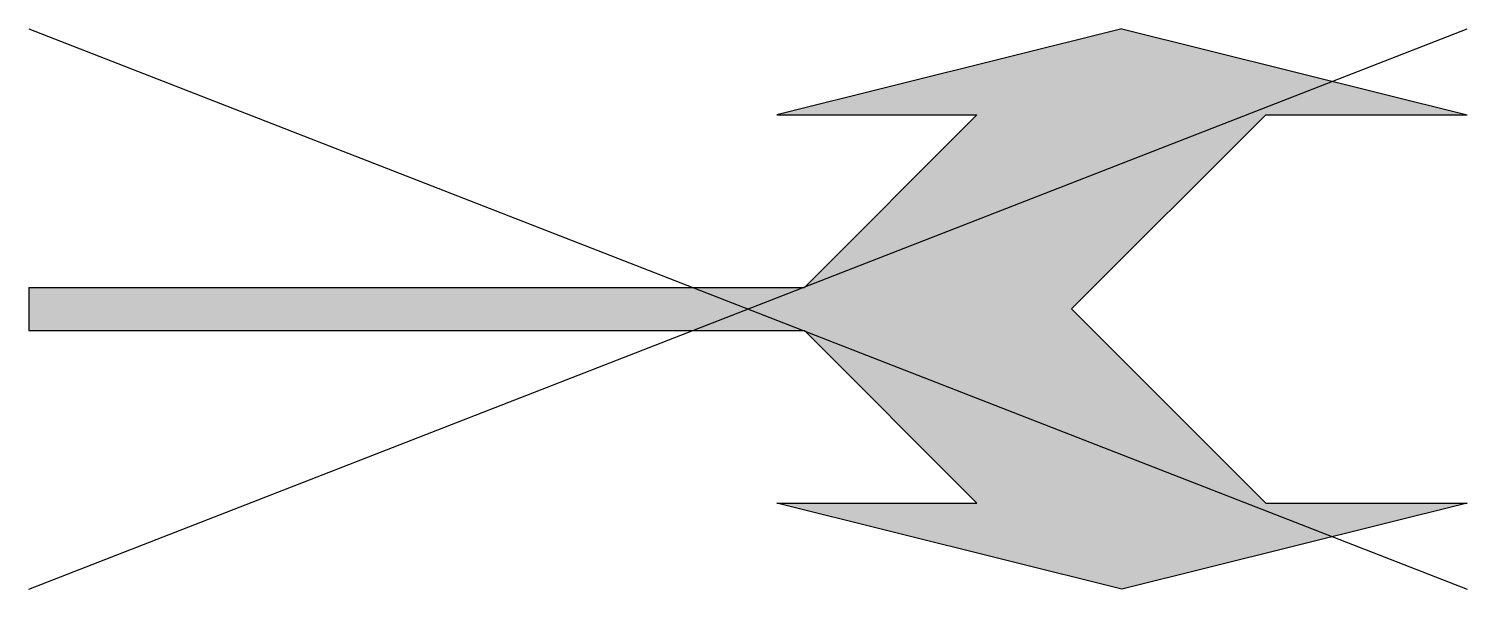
# Model space of a CAD drawing. Header units: metres. Extents: x 0 to 5, y -0.98 to 0.97.
import ezdxf

# ---------------------------------------------------------------- set-up
doc = ezdxf.new("R2010")
doc.units = ezdxf.units.M

msp = doc.modelspace()

# ---------------------------------------------------------------- hatches: boundary and pattern name
msp.add_hatch(color=256).paths.add_polyline_path([(2.6959, 0.075), (0, 0.075), (0, -0.075), (2.6959, -0.075), (3.2959, -0.675), (2.6, -0.675), (3.8, -0.975), (5, -0.675), (4.3, -0.675), (3.625, 0), (4.3, 0.675), (5, 0.675), (3.8, 0.975), (2.6, 0.675), (3.2959, 0.675)])

# ---------------------------------------------------------------- linework, layer by layer
for p, q in [((3.8, 0.975), (2.6, 0.675)), ((3.8, 0.975), (5, 0.675)), ((2.6, 0.675), (3.2959, 0.675)), ((3.2959, 0.675), (2.6959, 0.075)), ((4.3, 0.675), (3.625, 0)), ((4.3, 0.675), (5, 0.675)), ((0, 0.075), (2.6959, 0.075)), ((0, 0.075), (0, -0.075)), ((3.625, 0), (4.3, -0.675)), ((0, -0.075), (2.6959, -0.075)), ((2.6959, -0.075), (3.2959, -0.675)), ((2.6, -0.675), (3.2959, -0.675)), ((3.8, -0.975), (2.6, -0.675)), ((5, -0.675), (3.8, -0.975)), ((4.3, -0.675), (5, -0.675))]:
    msp.add_line(p, q)
at = {"flags": 128}
for points in [[(0, -0.975), (5, 0.975)], [(0, 0.975), (5, -0.975)]]:
    msp.add_lwpolyline(points, dxfattribs=at)

doc.saveas('drawing.dxf')
